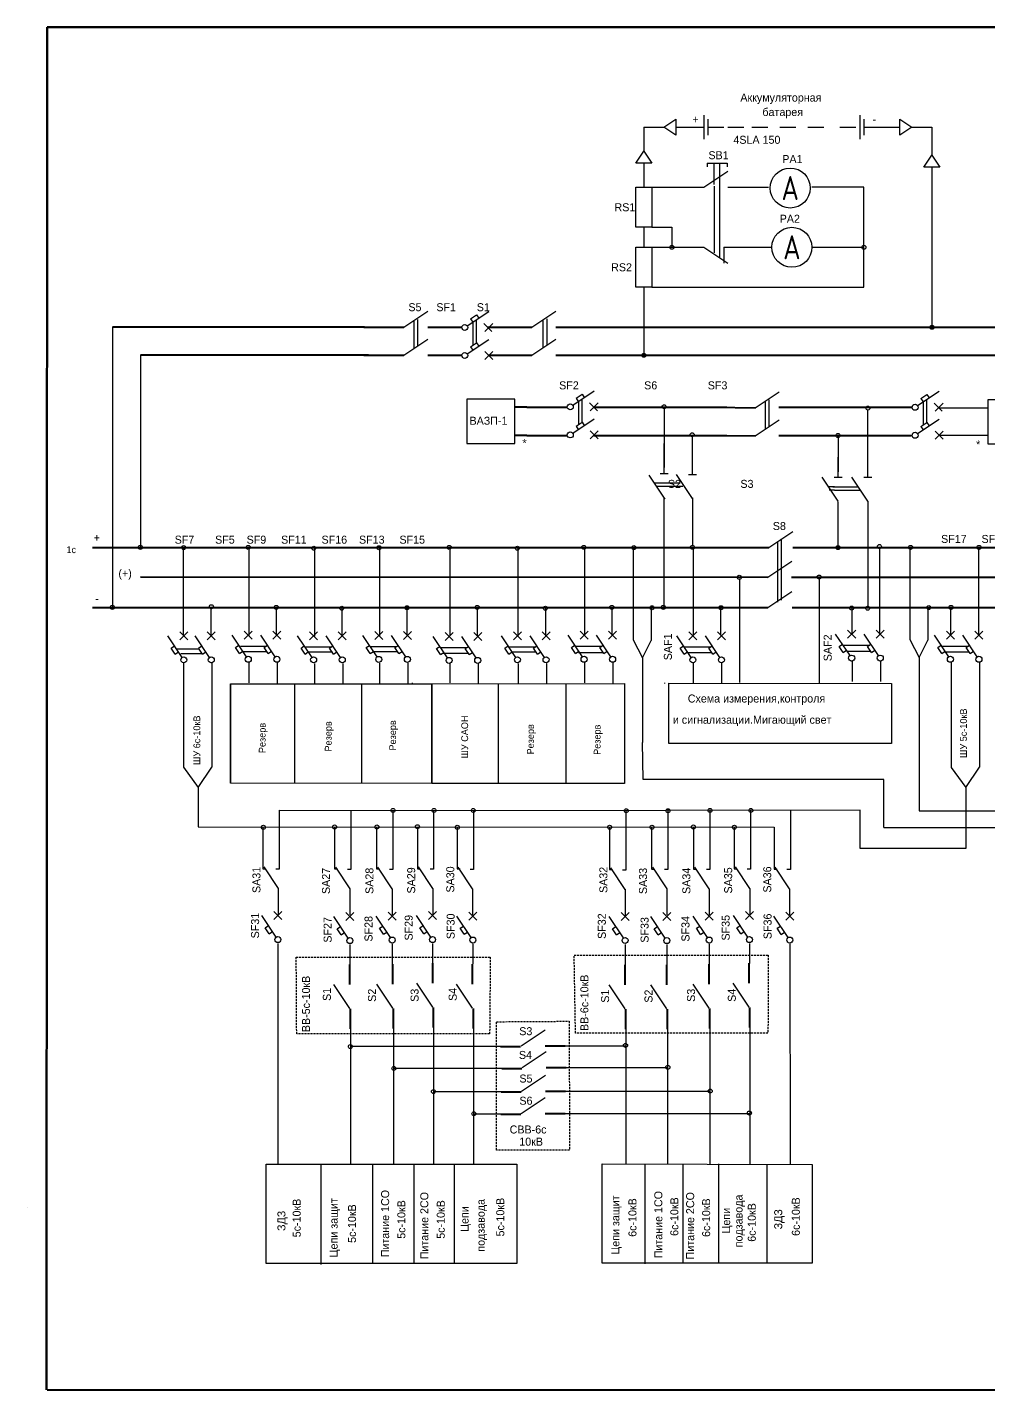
# Model space of a CAD drawing. Header units: millimetres. Extents: x 5 to 519, y 1 to 345.
# Drawn here: x 5 to 245.3, y 5 to 345.5 of the extents above; entities that cross this region are included whole.
import ezdxf
from ezdxf.enums import TextEntityAlignment as Align

# ---------------------------------------------------------------- set-up
doc = ezdxf.new("R2010")
doc.units = ezdxf.units.MM
doc.linetypes.add('DASHED', pattern=[0.75, 0.5, -0.25])
doc.layers.add('1', color=7, linetype='Continuous')
doc.styles.add('НАДПИСИ', font='gostw.shx')

msp = doc.modelspace()

# ---------------------------------------------------------------- linework, layer by layer
at = {"lineweight": 50}
for q in [(9.84, 5), (399, 345.49)]:
    msp.add_line((9.95, 345.49), q, dxfattribs=at)
at = {"lineweight": 30}
for p, q in [((174.13, 323.51), (174.13, 317.51)), ((213.13, 323.51), (213.13, 317.51)), ((159.13, 320.51), (164.13, 320.51)), ((159.13, 320.51), (159.13, 314.51)), ((167.13, 320.51), (174.13, 320.51)), ((175.13, 322.51), (175.13, 318.51)), ((175.13, 320.51), (179.13, 320.51)), ((180.13, 320.51), (184.13, 320.51)), ((186.13, 320.51), (190.13, 320.51)), ((193.13, 320.51), (197.13, 320.51)), ((200.13, 320.51), (204.13, 320.51)), ((208.13, 320.51), (212.13, 320.51)), ((214.13, 322.51), (214.13, 318.51)), ((214.13, 320.51), (222.13, 320.51)), ((222.13, 320.51), (223.13, 320.51)), ((226.13, 320.51), (231.13, 320.51)), ((231.13, 320.51), (231.13, 313.51)), ((159.13, 311.51), (159.13, 305.51)), ((174.95, 311.52), (179.95, 311.52)), ((174.95, 311.52), (174.95, 310.57)), ((176.7, 306.19), (176.7, 311.52)), ((178.05, 311.38), (178.05, 287.78)), ((179.95, 311.52), (179.95, 310.57)), ((231.13, 310.51), (231.13, 270.51)), ((174.13, 305.51), (180.13, 309.51)), ((157.13, 295.51), (157.13, 305.51)), ((157.13, 305.51), (161.13, 305.51)), ((161.13, 305.51), (161.13, 295.51)), ((161.13, 305.51), (174.13, 305.51)), ((176.69, 305.77), (176.69, 289.13)), ((180.13, 305.51), (190.27, 305.51)), ((214.13, 305.51), (201.13, 305.51)), ((214.13, 291.51), (214.13, 305.51)), ((214.13, 305.51), (214.13, 305.51)), ((161.13, 295.51), (157.13, 295.51)), ((159.13, 295.51), (159.13, 290.51)), ((161.13, 295.51), (166.13, 295.51)), ((166.13, 295.51), (166.13, 295.51)), ((166.13, 295.51), (166.13, 290.51)), ((157.13, 280.51), (157.13, 290.51)), ((157.13, 290.51), (161.13, 290.51)), ((161.13, 290.51), (161.13, 280.51)), ((161.13, 290.51), (174.13, 290.51)), ((174.13, 290.51), (180.13, 286.51)), ((179.13, 290.51), (179.13, 286.51)), ((179.13, 290.51), (185.13, 290.51)), ((185.13, 290.51), (191.13, 290.51)), ((201.13, 290.51), (214.13, 290.51)), ((214.13, 290.51), (214.13, 291.51)), ((214.13, 280.51), (214.13, 290.51)), ((161.13, 280.51), (157.13, 280.51)), ((159.13, 280.51), (159.13, 270.51)), ((161.13, 280.51), (214.13, 280.51)), ((214.13, 280.51), (214.13, 280.51)), ((99.13, 270.51), (105.13, 274.51)), ((102.56, 272.46), (102.56, 265.88)), ((131.13, 270.51), (137.13, 274.51)), ((134.88, 272.66), (134.88, 266.08)), ((26.27, 270.51), (26.27, 200.51)), ((101.59, 272.08), (101.59, 265.11)), ((116.37, 271.66), (116.37, 266.11)), ((117.25, 272.24), (117.25, 266.55)), ((133.91, 272.27), (133.91, 265.3)), ((159.13, 270.51), (159.13, 263.51)), ((99.13, 263.51), (105.13, 267.51)), ((131.13, 263.51), (137.13, 267.51)), ((33.27, 263.51), (33.27, 262.51)), ((33.27, 262.51), (33.27, 215.51)), ((143.62, 252.4), (143.62, 246.71)), ((186.95, 250.39), (192.95, 254.39)), ((190.38, 252.35), (190.38, 245.77)), ((229.81, 252.3), (229.81, 246.61)), ((142.75, 251.82), (142.75, 246.27)), ((164.19, 250.3), (164.19, 235.48)), ((171.86, 250.51), (181.86, 250.51)), ((189.41, 251.96), (189.41, 244.99)), ((215.11, 233.03), (215.11, 249.79)), ((228.94, 251.72), (228.94, 246.17)), ((232.82, 250.42), (245.14, 250.42)), ((186.95, 243.39), (192.95, 247.39)), ((171.29, 234.65), (171.29, 243.65)), ((171.86, 243.51), (181.86, 243.51)), ((207.68, 243.04), (207.68, 234.36)), ((232.9, 243.55), (245.14, 243.55)), ((164.19, 233.97), (164.19, 238.97)), ((171.29, 233.74), (171.29, 238.74)), ((207.68, 233.03), (207.68, 238.03)), ((161.87, 231.66), (168.24, 231.66)), ((162.29, 230.82), (168.88, 230.82)), ((206.76, 230.65), (205.48, 230.65)), ((206.76, 229.8), (205.48, 229.8)), ((206.33, 230.65), (212.71, 230.65)), ((206.76, 229.8), (213.35, 229.8)), ((164.09, 228.04), (164.09, 200.65)), ((171.3, 227.88), (171.3, 215.88)), ((207.62, 226.98), (207.62, 215.73)), ((215.11, 227.03), (215.11, 200.76)), ((190.35, 215.49), (196.35, 219.49)), ((44.01, 215.47), (44.01, 193.46)), ((60.38, 215.51), (60.38, 193.51)), ((76.77, 215.31), (76.77, 193.31)), ((93.05, 215.42), (93.05, 193.42)), ((110.61, 215.51), (110.61, 193.51)), ((127.65, 215.31), (127.65, 193.31)), ((144.26, 215.51), (144.26, 193.51)), ((156.48, 215.34), (156.48, 192.42)), ((171.42, 215.51), (171.42, 193.51)), ((192.5, 216.93), (192.5, 201.86)), ((193.46, 217.65), (193.46, 202.34)), ((218.09, 193.86), (218.09, 215.51)), ((225.64, 215.4), (225.64, 192.48)), ((242.77, 215.51), (242.77, 193.51)), ((190.11, 208.08), (196.11, 212.08)), ((183, 207.75), (183, 181.75)), ((202.93, 207.88), (202.93, 181.4)), ((190.11, 200.46), (196.11, 204.46)), ((50.96, 193.46), (50.96, 200.46)), ((67.33, 193.51), (67.33, 200.51)), ((83.72, 193.31), (83.72, 200.31)), ((100, 193.42), (100, 200.42)), ((117.56, 193.51), (117.56, 200.51)), ((134.59, 193.31), (134.59, 200.31)), ((151.21, 193.51), (151.21, 200.51)), ((160.97, 200.39), (160.97, 192.25)), ((178.37, 193.51), (178.37, 200.51)), ((211.15, 200.51), (211.15, 193.86)), ((230.13, 200.45), (230.13, 192.32)), ((235.83, 193.51), (235.83, 200.51)), ((58.28, 190.8), (64.73, 190.8)), ((90.9, 190.76), (97.36, 190.76)), ((142.21, 190.8), (148.67, 190.8)), ((156.48, 192.42), (158.8, 187.93)), ((158.8, 187.93), (160.97, 192.25)), ((209.11, 191.08), (215.57, 191.08)), ((225.64, 192.48), (227.97, 188)), ((227.97, 188), (230.13, 192.32)), ((233.78, 190.8), (240.24, 190.8)), ((42.41, 190.15), (47.88, 190.15)), ((43.4, 188.99), (48.75, 188.99)), ((58.85, 189.53), (64.83, 189.53)), ((74.62, 190.65), (81.08, 190.65)), ((75.19, 189.39), (81.33, 189.39)), ((91.47, 189.49), (97.6, 189.49)), ((108.49, 190.51), (114.95, 190.51)), ((109.06, 189.09), (115.34, 189.09)), ((125.57, 190.65), (132.03, 190.65)), ((126.14, 189.39), (132.13, 189.39)), ((142.78, 189.24), (148.77, 189.24)), ((158.8, 187.93), (158.8, 166.73)), ((169.41, 190.64), (175.87, 190.64)), ((170.02, 189.24), (176, 189.24)), ((209.87, 189.54), (215.85, 189.54)), ((227.97, 188), (227.97, 149.68)), ((234.35, 189.39), (240.48, 189.39)), ((44.03, 186.61), (44.03, 160.58)), ((51.12, 186.61), (51.12, 181.61)), ((60.4, 186.66), (60.4, 181.66)), ((67.49, 186.66), (67.49, 181.66)), ((76.79, 186.47), (76.79, 181.47)), ((83.87, 186.47), (83.87, 181.47)), ((93.07, 186.57), (93.07, 181.57)), ((100.15, 186.57), (100.15, 181.57)), ((110.63, 186.66), (110.63, 181.66)), ((117.72, 186.66), (117.72, 181.66)), ((127.67, 186.47), (127.67, 181.47)), ((134.75, 186.47), (134.75, 181.47)), ((144.28, 186.66), (144.28, 181.66)), ((151.37, 186.66), (151.37, 181.66)), ((171.44, 186.66), (171.44, 181.66)), ((178.53, 186.66), (178.53, 181.66)), ((211.17, 187.01), (211.17, 182.01)), ((218.25, 187.01), (218.25, 182.01)), ((235.92, 186.66), (235.92, 160.48)), ((243.01, 186.66), (243.01, 160.58)), ((51.12, 181.61), (51.12, 160.58)), ((55.83, 181.43), (55.83, 156.59)), ((67.49, 181.66), (67.49, 181.51)), ((71.82, 181.43), (71.82, 156.79)), ((83.87, 181.47), (83.87, 181.31)), ((88.58, 181.43), (88.58, 156.59)), ((100.15, 181.57), (100.15, 181.42)), ((101.22, 181.66), (101.22, 181.51)), ((106.11, 181.43), (106.11, 156.79)), ((117.72, 181.66), (117.72, 181.51)), ((122.67, 181.43), (122.67, 156.59)), ((134.75, 181.47), (134.75, 181.31)), ((139.62, 181.43), (139.62, 156.59)), ((151.37, 181.66), (151.37, 181.51)), ((164.25, 181.66), (164.25, 181.51)), ((218.25, 182.01), (218.25, 182.01)), ((158.93, 157.53), (158.8, 166.73)), ((44.03, 160.58), (47.72, 155.47)), ((47.72, 155.47), (51.12, 160.58)), ((235.92, 160.48), (239.64, 155.47)), ((239.64, 155.47), (243.01, 160.58)), ((219.1, 157.53), (158.93, 157.53)), ((219.1, 145.53), (219.1, 157.53)), ((47.72, 155.47), (47.71, 145.65)), ((239.64, 155.47), (239.64, 140.26)), ((67.98, 149.83), (67.98, 135.07)), ((67.98, 149.83), (164.82, 149.75)), ((106.57, 149.83), (106.57, 135.07)), ((213.2, 149.83), (164.82, 149.75)), ((185.8, 149.83), (185.8, 135.06)), ((213.2, 140.26), (213.2, 149.83)), ((85.89, 149.76), (85.89, 135)), ((96.39, 149.75), (96.39, 134.99)), ((116.52, 149.75), (116.52, 134.99)), ((154.63, 149.61), (154.63, 134.85)), ((165.11, 149.75), (165.11, 134.99)), ((175.62, 149.75), (175.62, 134.98)), ((195.75, 149.75), (195.75, 134.99)), ((227.97, 149.68), (356.68, 149.68)), ((47.71, 145.65), (191.69, 145.57)), ((63.92, 145.66), (63.92, 135.22)), ((81.83, 145.58), (81.83, 135.14)), ((92.34, 145.58), (92.34, 135.14)), ((102.51, 145.66), (102.51, 135.22)), ((112.46, 145.58), (112.46, 135.14)), ((150.58, 145.44), (150.58, 135)), ((161.06, 145.57), (161.06, 135.14)), ((171.57, 145.57), (171.57, 135.13)), ((181.74, 145.65), (181.74, 135.21)), ((191.69, 145.57), (191.69, 135.13)), ((219.1, 145.53), (352.63, 145.53)), ((239.64, 140.26), (213.2, 140.26)), ((63.92, 135.22), (64.65, 135.22)), ((67.97, 135.07), (67.13, 135.07)), ((81.83, 135.14), (82.57, 135.14)), ((85.88, 134.99), (85.04, 134.99)), ((92.34, 135.14), (93.07, 135.14)), ((96.39, 134.99), (95.55, 134.99)), ((102.51, 135.22), (103.25, 135.22)), ((106.57, 135.07), (105.72, 135.07)), ((112.46, 135.14), (113.2, 135.14)), ((116.52, 134.99), (115.67, 134.99)), ((150.58, 135), (151.31, 135)), ((154.63, 134.85), (153.79, 134.85)), ((161.06, 135.13), (161.79, 135.13)), ((165.11, 134.99), (164.27, 134.99)), ((171.57, 135.13), (172.3, 135.13)), ((175.62, 134.98), (174.78, 134.98)), ((181.74, 135.21), (182.48, 135.21)), ((185.8, 135.06), (184.95, 135.06)), ((191.69, 135.13), (192.43, 135.13)), ((195.75, 134.98), (194.9, 134.98)), ((67.76, 130.29), (67.76, 123.76)), ((85.67, 130.22), (85.67, 123.68)), ((96.18, 130.21), (96.18, 123.68)), ((106.36, 130.29), (106.36, 123.76)), ((116.31, 130.21), (116.31, 123.68)), ((154.42, 130.07), (154.42, 123.54)), ((164.9, 130.21), (164.9, 123.67)), ((175.41, 130.21), (175.41, 123.67)), ((185.59, 130.29), (185.59, 123.75)), ((195.54, 130.21), (195.54, 123.67)), ((67.66, 116.53), (67.66, 61.35)), ((85.67, 116.28), (85.67, 111.28)), ((96.25, 116.4), (96.25, 111.4)), ((106.33, 116.53), (106.33, 111.53)), ((116.4, 116.4), (116.4, 111.4)), ((154.46, 116.31), (154.46, 111.31)), ((164.9, 116.27), (164.9, 111.27)), ((175.48, 116.4), (175.48, 111.4)), ((185.56, 116.52), (185.56, 111.52)), ((195.63, 116.4), (195.69, 61.47)), ((85.65, 100.31), (81.65, 106.31)), ((96.4, 100.39), (92.4, 106.39)), ((106.37, 100.62), (102.37, 106.62)), ((116.33, 100.39), (112.33, 106.39)), ((154.43, 100.17), (150.43, 106.17)), ((164.84, 100.17), (160.84, 106.17)), ((175.47, 100.39), (171.47, 106.39)), ((185.44, 100.62), (181.44, 106.62)), ((106.55, 95.52), (106.55, 61.35)), ((185.62, 95.52), (185.62, 61.47)), ((85.83, 95.22), (85.83, 61.35)), ((96.58, 95.3), (96.58, 61.35)), ((116.51, 95.3), (116.51, 61.35)), ((128.42, 90.94), (134.42, 94.94)), ((154.61, 95.08), (154.61, 61.47)), ((165.02, 95.08), (165.02, 61.47)), ((175.65, 95.3), (175.65, 61.47)), ((123.32, 90.76), (85.83, 90.76)), ((128.7, 85.5), (134.7, 89.5)), ((139.42, 90.94), (154.61, 90.94)), ((123.6, 85.32), (96.58, 85.32)), ((139.7, 85.5), (165.02, 85.5)), ((128.56, 79.6), (134.56, 83.6)), ((123.47, 79.42), (106.55, 79.42)), ((139.56, 79.6), (175.65, 79.6)), ((128.45, 74.06), (134.45, 78.06)), ((123.36, 73.88), (116.51, 73.88)), ((139.45, 74.06), (185.62, 74.06)), ((91.26, 61.35), (91.26, 36.51)), ((168.85, 61.44), (168.85, 36.8)), ((177.78, 61.47), (177.78, 36.63)), ((78.38, 61.15), (78.38, 36.32)), ((101.6, 61.15), (101.6, 36.51)), ((111.74, 61.21), (111.74, 36.56)), ((159.41, 61.28), (159.41, 36.44)), ((189.89, 61.28), (189.89, 36.63))]:
    msp.add_line(p, q, dxfattribs=at)
at = {"lineweight": 30, "ltscale": 5}
for p, q in [((169.13, 305.51), (174.13, 305.51)), ((169.13, 290.51), (174.13, 290.51)), ((114.99, 270.89), (120.37, 274.47)), ((115.81, 272.63), (117.3, 273.63)), ((115.81, 272.63), (116.37, 271.8)), ((117.3, 273.63), (117.86, 272.8)), ((119.15, 271.47), (121.15, 269.47)), ((121.37, 271.47), (119.37, 269.47)), ((114.99, 263.88), (120.37, 267.47)), ((115.81, 265.63), (117.3, 266.63)), ((115.81, 265.63), (116.37, 264.8)), ((117.3, 266.63), (117.86, 265.8)), ((121.37, 264.47), (119.37, 262.47)), ((119.37, 264.47), (121.37, 262.47)), ((141.36, 251.04), (146.74, 254.63)), ((142.18, 252.79), (143.68, 253.79)), ((142.18, 252.79), (142.74, 251.96)), ((143.68, 253.79), (144.24, 252.96)), ((227.56, 250.95), (232.93, 254.53)), ((228.37, 252.69), (229.87, 253.69)), ((228.37, 252.69), (228.93, 251.86)), ((229.87, 253.69), (230.43, 252.86)), ((145.52, 251.63), (147.52, 249.63)), ((147.74, 251.63), (145.74, 249.63)), ((231.71, 251.53), (233.71, 249.53)), ((233.93, 251.53), (231.93, 249.53)), ((141.36, 244.04), (146.74, 247.62)), ((142.18, 245.79), (143.68, 246.78)), ((142.18, 245.79), (142.74, 244.96)), ((143.68, 246.78), (144.24, 245.95)), ((227.56, 243.94), (232.93, 247.53)), ((228.37, 245.69), (229.87, 246.69)), ((228.37, 245.69), (228.93, 244.86)), ((229.87, 246.69), (230.43, 245.86)), ((134.86, 243.51), (139.86, 243.51)), ((147.74, 244.62), (145.74, 242.62)), ((145.74, 244.62), (147.74, 242.62)), ((221.13, 243.51), (226.13, 243.51)), ((233.93, 244.53), (231.93, 242.53)), ((231.93, 244.53), (233.93, 242.53)), ((164.43, 227.56), (160.43, 233.56)), ((171.29, 227.74), (167.29, 233.74)), ((207.68, 227.03), (203.68, 233.03)), ((215.11, 227.03), (211.11, 233.03)), ((43.14, 194.4), (45.14, 192.4)), ((43.14, 192.4), (45.14, 194.4)), ((50, 194.4), (52, 192.4)), ((50, 192.4), (52, 194.4)), ((59.24, 194.55), (61.24, 192.55)), ((59.24, 192.55), (61.24, 194.55)), ((66.39, 194.55), (68.39, 192.55)), ((66.39, 192.55), (68.39, 194.55)), ((75.59, 194.41), (77.59, 192.41)), ((75.59, 192.41), (77.59, 194.41)), ((82.74, 194.41), (84.74, 192.41)), ((82.74, 192.41), (84.74, 194.41)), ((91.87, 194.51), (93.87, 192.51)), ((91.87, 192.51), (93.87, 194.51)), ((99.02, 194.51), (101.02, 192.51)), ((99.02, 192.51), (101.02, 194.51)), ((109.46, 194.26), (111.46, 192.26)), ((109.46, 192.26), (111.46, 194.26)), ((116.6, 194.26), (118.6, 192.26)), ((116.6, 192.26), (118.6, 194.26)), ((126.54, 194.41), (128.54, 192.41)), ((126.54, 192.41), (128.54, 194.41)), ((133.68, 194.41), (135.68, 192.41)), ((133.68, 192.41), (135.68, 194.41)), ((143.18, 194.55), (145.18, 192.55)), ((143.18, 192.55), (145.18, 194.55)), ((150.32, 194.55), (152.32, 192.55)), ((150.32, 192.55), (152.32, 194.55)), ((170.37, 194.4), (172.37, 192.4)), ((170.37, 192.4), (172.37, 194.4)), ((177.52, 194.4), (179.52, 192.4)), ((177.52, 192.4), (179.52, 194.4)), ((210.07, 194.84), (212.07, 192.84)), ((210.07, 192.84), (212.07, 194.84)), ((217.22, 194.84), (219.22, 192.84)), ((217.22, 192.84), (219.22, 194.84)), ((234.75, 194.55), (236.75, 192.55)), ((234.75, 192.55), (236.75, 194.55)), ((241.89, 194.55), (243.89, 192.55)), ((241.89, 192.55), (243.89, 194.55)), ((43.72, 188.03), (40.14, 193.4)), ((40.98, 190.34), (41.81, 190.9)), ((50.59, 188.03), (47, 193.4)), ((47.84, 190.34), (48.67, 190.9)), ((59.83, 188.18), (56.24, 193.55)), ((57.08, 190.49), (57.91, 191.05)), ((66.97, 188.18), (63.39, 193.55)), ((64.23, 190.49), (65.06, 191.05)), ((76.18, 188.03), (72.59, 193.41)), ((73.43, 190.35), (74.26, 190.91)), ((83.32, 188.03), (79.74, 193.41)), ((80.58, 190.35), (81.41, 190.91)), ((92.45, 188.14), (88.87, 193.51)), ((89.71, 190.45), (90.54, 191.01)), ((99.6, 188.14), (96.02, 193.51)), ((96.86, 190.45), (97.68, 191.01)), ((110.04, 187.89), (106.46, 193.26)), ((107.3, 190.2), (108.13, 190.76)), ((117.19, 187.89), (113.6, 193.26)), ((114.44, 190.2), (115.27, 190.76)), ((127.12, 188.03), (123.54, 193.41)), ((124.38, 190.35), (125.21, 190.91)), ((134.27, 188.03), (130.68, 193.41)), ((131.52, 190.35), (132.35, 190.91)), ((143.76, 188.18), (140.18, 193.55)), ((141.02, 190.49), (141.85, 191.05)), ((150.91, 188.18), (147.32, 193.55)), ((148.16, 190.49), (148.99, 191.05)), ((170.96, 188.02), (167.37, 193.4)), ((168.21, 190.34), (169.04, 190.9)), ((178.1, 188.02), (174.52, 193.4)), ((175.36, 190.34), (176.19, 190.9)), ((210.66, 188.46), (207.07, 193.84)), ((207.91, 190.77), (208.74, 191.33)), ((208.91, 189.28), (207.91, 190.77)), ((217.8, 188.46), (214.22, 193.84)), ((215.06, 190.77), (215.89, 191.33)), ((216.06, 189.28), (215.06, 190.77)), ((235.33, 188.18), (231.75, 193.55)), ((232.59, 190.49), (233.42, 191.05)), ((242.48, 188.18), (238.89, 193.55)), ((239.73, 190.49), (240.56, 191.05)), ((41.98, 188.84), (40.98, 190.34)), ((41.98, 188.84), (42.81, 189.4)), ((48.84, 188.84), (47.84, 190.34)), ((48.84, 188.84), (49.67, 189.4)), ((58.08, 189), (57.08, 190.49)), ((58.08, 189), (58.91, 189.55)), ((65.23, 189), (64.23, 190.49)), ((65.23, 189), (66.05, 189.55)), ((74.43, 188.85), (73.43, 190.35)), ((74.43, 188.85), (75.26, 189.41)), ((81.57, 188.85), (80.58, 190.35)), ((81.57, 188.85), (82.4, 189.41)), ((90.71, 188.95), (89.71, 190.45)), ((90.71, 188.95), (91.54, 189.51)), ((97.85, 188.95), (96.86, 190.45)), ((97.85, 188.95), (98.68, 189.51)), ((108.3, 188.7), (107.3, 190.2)), ((108.3, 188.7), (109.12, 189.26)), ((115.44, 188.7), (114.44, 190.2)), ((115.44, 188.7), (116.27, 189.26)), ((125.37, 188.85), (124.38, 190.35)), ((125.37, 188.85), (126.2, 189.41)), ((132.52, 188.85), (131.52, 190.35)), ((132.52, 188.85), (133.35, 189.41)), ((142.02, 189), (141.02, 190.49)), ((142.02, 189), (142.85, 189.55)), ((149.16, 189), (148.16, 190.49)), ((149.16, 189), (149.99, 189.55)), ((169.21, 188.84), (168.21, 190.34)), ((169.21, 188.84), (170.04, 189.4)), ((176.36, 188.84), (175.36, 190.34)), ((176.36, 188.84), (177.19, 189.4)), ((208.91, 189.28), (209.74, 189.84)), ((216.06, 189.28), (216.89, 189.84)), ((233.58, 189), (232.59, 190.49)), ((233.58, 189), (234.41, 189.55)), ((240.73, 189), (239.73, 190.49)), ((240.73, 189), (241.56, 189.55)), ((67.79, 130.27), (64.2, 135.65)), ((85.7, 130.2), (82.11, 135.57)), ((96.21, 130.19), (92.62, 135.57)), ((106.38, 130.27), (102.8, 135.65)), ((116.33, 130.19), (112.75, 135.57)), ((154.44, 130.05), (150.86, 135.43)), ((164.92, 130.19), (161.34, 135.57)), ((175.43, 130.19), (171.85, 135.56)), ((185.61, 130.27), (182.03, 135.64)), ((195.56, 130.19), (191.98, 135.56)), ((67.22, 118.13), (63.64, 123.5)), ((66.64, 124.5), (68.64, 122.5)), ((66.64, 122.5), (68.64, 124.5)), ((85.23, 117.87), (81.64, 123.25)), ((84.64, 124.25), (86.64, 122.25)), ((84.64, 122.25), (86.64, 124.25)), ((95.81, 118), (92.23, 123.38)), ((95.23, 124.38), (97.23, 122.38)), ((95.23, 122.38), (97.23, 124.38)), ((105.89, 118.13), (102.3, 123.5)), ((105.3, 124.5), (107.3, 122.5)), ((105.3, 122.5), (107.3, 124.5)), ((115.96, 118), (112.38, 123.38)), ((115.38, 124.38), (117.38, 122.38)), ((115.38, 122.38), (117.38, 124.38)), ((154.02, 117.91), (150.44, 123.28)), ((153.44, 124.28), (155.44, 122.28)), ((153.44, 122.28), (155.44, 124.28)), ((164.46, 117.87), (160.87, 123.24)), ((163.87, 124.24), (165.87, 122.24)), ((163.87, 122.24), (165.87, 124.24)), ((175.04, 117.99), (171.46, 123.37)), ((174.46, 124.37), (176.46, 122.37)), ((174.46, 122.37), (176.46, 124.37)), ((185.12, 118.12), (181.53, 123.5)), ((184.53, 124.5), (186.53, 122.5)), ((184.53, 122.5), (186.53, 124.5)), ((195.19, 117.99), (191.61, 123.37)), ((194.61, 124.37), (196.61, 122.37)), ((194.61, 122.37), (196.61, 124.37)), ((64.48, 120.44), (65.31, 121)), ((65.48, 118.94), (64.48, 120.44)), ((65.48, 118.94), (66.31, 119.5)), ((82.48, 120.19), (83.31, 120.75)), ((83.48, 118.69), (82.48, 120.19)), ((83.48, 118.69), (84.31, 119.25)), ((93.07, 120.31), (93.9, 120.87)), ((94.07, 118.82), (93.07, 120.31)), ((94.07, 118.82), (94.9, 119.38)), ((103.14, 120.44), (103.97, 121)), ((104.14, 118.94), (103.14, 120.44)), ((104.14, 118.94), (104.97, 119.5)), ((113.22, 120.31), (114.05, 120.87)), ((114.22, 118.82), (113.22, 120.31)), ((114.22, 118.82), (115.05, 119.38)), ((151.28, 120.22), (152.11, 120.78)), ((152.27, 118.72), (151.28, 120.22)), ((152.27, 118.72), (153.1, 119.28)), ((161.71, 120.18), (162.54, 120.74)), ((162.71, 118.68), (161.71, 120.18)), ((162.71, 118.68), (163.54, 119.24)), ((172.3, 120.31), (173.13, 120.87)), ((173.29, 118.81), (172.3, 120.31)), ((173.29, 118.81), (174.12, 119.37)), ((182.37, 120.44), (183.2, 120.99)), ((183.37, 118.94), (182.37, 120.44)), ((183.37, 118.94), (184.2, 119.5)), ((192.45, 120.31), (193.28, 120.87)), ((193.44, 118.81), (192.45, 120.31)), ((193.44, 118.81), (194.27, 119.37))]:
    msp.add_line(p, q, dxfattribs=at)
at = {"lineweight": 40}
for p, q in [((89.27, 270.51), (26.27, 270.51)), ((89.13, 270.51), (99.13, 270.51)), ((105.13, 270.51), (113.6, 270.51)), ((120.13, 270.51), (129.13, 270.51)), ((137.13, 270.51), (142.13, 270.51)), ((142.13, 270.51), (244.13, 270.51)), ((243.13, 270.51), (253.13, 270.51)), ((90.27, 263.51), (33.27, 263.51)), ((89.13, 263.51), (99.13, 263.51)), ((105.13, 263.51), (113.74, 263.51)), ((120.13, 263.51), (129.13, 263.51)), ((137.13, 263.51), (142.13, 263.51)), ((142.13, 263.51), (244.13, 263.51)), ((243.13, 263.51), (253.13, 263.51)), ((129.86, 250.51), (126.86, 250.51)), ((129.86, 250.51), (139.86, 250.51)), ((146.65, 250.51), (179.86, 250.51)), ((192.86, 250.51), (224.86, 250.51)), ((129.86, 243.51), (126.86, 243.51)), ((129.86, 243.51), (139.86, 243.51)), ((146.65, 243.51), (179.86, 243.51)), ((192.86, 243.51), (225.86, 243.51)), ((21.27, 215.51), (190.35, 215.49)), ((196.4, 215.45), (386.27, 215.49)), ((33.29, 208.11), (190.11, 208.08)), ((196.05, 208.08), (372.83, 208.08)), ((21.27, 200.51), (190.13, 200.48)), ((196.17, 200.48), (385.01, 200.43)), ((85.65, 106.31), (85.65, 111.31)), ((96.4, 106.39), (96.4, 111.39)), ((106.37, 106.62), (106.37, 111.62)), ((116.33, 106.39), (116.33, 111.39)), ((154.43, 106.17), (154.43, 111.17)), ((164.84, 106.17), (164.84, 111.17)), ((175.47, 106.39), (175.47, 111.39)), ((185.44, 106.62), (185.44, 111.62)), ((85.83, 95.22), (85.83, 100.22)), ((96.58, 95.3), (96.58, 100.3)), ((106.55, 95.52), (106.55, 100.52)), ((116.51, 95.3), (116.51, 100.3)), ((154.61, 95.08), (154.61, 100.08)), ((165.02, 95.08), (165.02, 100.08)), ((175.65, 95.3), (175.65, 100.3)), ((185.62, 95.52), (185.62, 100.52)), ((123.32, 90.76), (128.32, 90.76)), ((134.42, 90.94), (139.42, 90.94)), ((123.6, 85.32), (128.6, 85.32)), ((134.7, 85.5), (139.7, 85.5)), ((123.47, 79.42), (128.47, 79.42)), ((134.56, 79.6), (139.56, 79.6)), ((123.36, 73.88), (128.36, 73.88)), ((134.45, 74.06), (139.45, 74.06)), ((9.95, 5), (518.72, 5))]:
    msp.add_line(p, q, dxfattribs=at)
at = {"lineweight": 40, "ltscale": 5}
for p, q in [((94.13, 270.51), (99.13, 270.51)), ((126.13, 270.51), (131.13, 270.51)), ((94.13, 263.51), (99.13, 263.51)), ((126.13, 263.51), (131.13, 263.51)), ((134.86, 250.51), (139.86, 250.51)), ((176.86, 250.51), (186.95, 250.39)), ((221.13, 250.51), (226.13, 250.51)), ((176.86, 243.51), (186.95, 243.39))]:
    msp.add_line(p, q, dxfattribs=at)
for p, q in [((164.19, 236.45), (164.19, 241.45)), ((5, 50.51), (5, 50.51)), ((5, 50.51), (5, 50.51))]:
    msp.add_line(p, q)
at = {"lineweight": 30, "ltscale": 5}
for points in [[(167.13, 322.51), (167.13, 318.51), (164.13, 320.51), (167.13, 322.51)], [(223.13, 318.51), (223.13, 322.51), (226.13, 320.51), (223.13, 318.51)], [(161.13, 311.51), (157.13, 311.51), (159.13, 314.51), (161.13, 311.51)], [(233.13, 310.51), (229.13, 310.51), (231.13, 313.51), (233.13, 310.51)]]:
    msp.add_lwpolyline(points, dxfattribs=at)
at = {"lineweight": 30}
for points in [[(126.86, 252.51), (114.86, 252.51), (114.86, 241.51), (126.86, 241.51)], [(257.13, 252.35), (245.13, 252.35), (245.13, 241.35), (257.13, 241.35)], [(55.83, 181.43), (106.11, 181.43), (106.11, 156.51), (55.83, 156.59)], [(106.11, 181.43), (154.27, 181.51), (154.27, 156.51), (106.11, 156.51)], [(165.41, 181.57), (221.01, 181.51), (221.01, 166.51), (165.41, 166.51)], [(64.75, 61.35), (127.35, 61.35), (127.35, 36.51), (64.75, 36.51)], [(148.68, 61.47), (201.18, 61.33), (201.18, 36.63), (148.68, 36.63)]]:
    msp.add_lwpolyline(points, close=True, dxfattribs=at)
at = {"linetype": 'DASHED', "lineweight": 30}
for points in [[(72.24, 113.07), (120.74, 113.07), (120.58, 93.94), (72.35, 93.94)], [(141.71, 113.59), (190.22, 113.59), (190.15, 94.08), (142.04, 94.08)], [(122.28, 96.97), (140.48, 97.09), (140.52, 64.9), (122.29, 64.9)]]:
    msp.add_lwpolyline(points, close=True, dxfattribs=at)
at = {"lineweight": 30}
for centre, radius in [((195.71, 305.31), 5), ((196.13, 290.51), 5), ((166.13, 290.51), 0.5), ((214.13, 290.51), 0.5), ((114.37, 270.47), 0.75), ((231.13, 270.51), 0.5), ((114.37, 263.47), 0.75), ((159.13, 263.51), 0.5), ((140.74, 250.63), 0.75), ((164.2, 250.65), 0.5), ((215.13, 250.32), 0.5), ((226.93, 250.53), 0.75), ((140.74, 243.62), 0.75), ((171.2, 243.65), 0.5), ((207.66, 243.47), 0.5), ((226.93, 243.53), 0.75), ((33.27, 215.51), 0.5), ((44.08, 215.47), 0.5), ((60.24, 215.51), 0.5), ((76.63, 215.31), 0.5), ((92.91, 215.42), 0.5), ((110.47, 215.51), 0.5), ((127.51, 215.31), 0.5), ((144.12, 215.51), 0.5), ((156.63, 215.45), 0.5), ((171.28, 215.51), 0.5), ((207.66, 215.46), 0.5), ((218.02, 215.73), 0.5), ((225.79, 215.51), 0.5), ((242.91, 215.51), 0.5), ((182.99, 208.04), 0.5), ((202.94, 208.09), 0.5), ((26.27, 200.51), 0.5), ((51.02, 200.69), 0.5), ((67.24, 200.51), 0.5), ((99.91, 200.42), 0.5), ((117.47, 200.51), 0.5), ((151.12, 200.51), 0.5), ((161.18, 200.41), 0.5), ((164.01, 200.51), 0.5), ((178.4, 200.44), 0.5), ((230.34, 200.48), 0.5), ((235.91, 200.51), 0.5), ((83.63, 200.31), 0.5), ((134.51, 200.31), 0.5), ((211.09, 200.33), 0.5), ((215.05, 200.31), 0.5), ((44.14, 187.4), 0.75), ((51, 187.4), 0.75), ((60.24, 187.55), 0.75), ((67.39, 187.55), 0.75), ((76.59, 187.41), 0.75), ((83.74, 187.41), 0.75), ((92.87, 187.51), 0.75), ((100.02, 187.51), 0.75), ((110.46, 187.26), 0.75), ((117.6, 187.26), 0.75), ((127.54, 187.41), 0.75), ((134.68, 187.41), 0.75), ((144.18, 187.55), 0.75), ((151.32, 187.55), 0.75), ((171.37, 187.4), 0.75), ((178.52, 187.4), 0.75), ((211.07, 187.84), 0.75), ((218.22, 187.84), 0.75), ((235.75, 187.55), 0.75), ((242.89, 187.55), 0.75), ((96.44, 149.76), 0.5), ((106.66, 149.76), 0.5), ((116.48, 149.76), 0.5), ((154.71, 149.69), 0.5), ((165.15, 149.69), 0.5), ((175.65, 149.76), 0.5), ((185.87, 149.76), 0.5), ((64.03, 145.57), 0.5), ((81.82, 145.64), 0.5), ((92.39, 145.64), 0.5), ((102.54, 145.71), 0.5), ((112.5, 145.57), 0.5), ((150.57, 145.58), 0.5), ((161.16, 145.58), 0.5), ((171.52, 145.65), 0.5), ((181.75, 145.58), 0.5), ((67.64, 117.5), 0.75), ((85.64, 117.25), 0.75), ((96.23, 117.38), 0.75), ((106.3, 117.5), 0.75), ((116.38, 117.38), 0.75), ((154.44, 117.28), 0.75), ((164.87, 117.24), 0.75), ((175.46, 117.37), 0.75), ((185.53, 117.5), 0.75), ((195.61, 117.37), 0.75), ((85.77, 90.77), 0.5), ((154.54, 91.05), 0.5), ((96.64, 85.29), 0.5), ((165.12, 85.57), 0.5), ((106.54, 79.53), 0.5), ((175.7, 79.62), 0.5), ((116.64, 73.96), 0.5), ((185.5, 74.15), 0.5)]:
    msp.add_circle(centre, radius, dxfattribs=at)
at = {"layer": '1', "lineweight": 30}
for p, q in [((163.19, 233.97), (165.19, 233.97)), ((170.29, 233.74), (172.29, 233.74)), ((206.68, 233.03), (208.68, 233.03)), ((214.11, 233.03), (216.11, 233.03))]:
    msp.add_line(p, q, dxfattribs=at)

# ---------------------------------------------------------------- texts
at = {"lineweight": 30}
for s, height, p in [('Аккумуляторная', 2, (183.25, 326.92)), ('+', 2, (171.27, 321.51)), ('-', 2, (216.27, 321.51)), ('4SLA 150', 2, (181.51, 316.37)), ('SВ1', 2, (175.27, 312.51)), ('РА1', 2, (193.73, 311.55)), ('RS1', 2, (151.79, 299.51)), ('РА2', 2, (193.08, 296.64)), ('RS2', 2, (150.95, 284.51)), ('S5     SF1       S1', 2, (100.27, 274.53)), ('SF2                      S6                 SF3', 2, (137.95, 255)), ('ВАЗП-1', 2, (115.55, 246.16)), ('*', 2, (128.77, 240.59)), ('*', 2, (242.17, 240.26)), ('    S2                    S3', 2, (162.16, 230.38)), ('S8', 2, (191.36, 219.85)), ('+', 2, (21.61, 216.95)), ('SF7       SF5    SF9     SF11     SF16    SF13     SF15', 2, (41.85, 216.44)), ('SF17     SF8      SF10    SF12    SF14     SF18     SF6       SF19', 2, (233.42, 216.62)), ('1с', 1.7, (14.81, 214.08)), ('(+)', 2, (27.79, 208.04)), ('-', 2, (21.96, 201.7)), ('Схема измерения,контроля', 2, (170.11, 176.74)), ('и сигнализации.Мигающий свет', 2, (166.38, 171.44)), ('S3', 2, (127.98, 93.6)), ('S4', 2, (127.9, 87.67)), ('S5', 2, (128.01, 81.77)), ('S6', 2, (128.02, 76.23)), ('СВВ-6с', 2, (125.58, 69.04)), ('10кВ', 2, (127.99, 66))]:
    msp.add_text(s, height=height, dxfattribs=at).set_placement(p)
at = {"lineweight": 30, "style": 'НАДПИСИ'}
for p in [(195.71, 302.31), (196.13, 287.51)]:
    msp.add_text('А', height=6, dxfattribs=at).set_placement(p, align=Align.CENTER)
at = {"lineweight": 30}
for s, height, p in [('SАF1', 2, (166.13, 187.3)), ('SАF2', 2, (206.07, 187.06)), ('ШУ 5с-10кВ', 1.7, (239.87, 162.89)), ('ШУ 6с-10кВ', 1.7, (48.24, 161.14)), ('Резерв', 1.7, (64.57, 164.1)), ('Резерв', 1.7, (81.08, 164.5)), ('Резерв', 1.7, (97.18, 164.75)), ('ШУ САОН', 1.7, (115.2, 162.77)), ('Резерв', 1.7, (131.63, 163.77)), ('Резерв', 1.7, (148.3, 163.66)), ('SА31', 2, (63.29, 129.13)), ('SА27', 2, (80.68, 128.88)), ('SА28', 2, (91.53, 128.91)), ('SА29', 2, (101.97, 129.02)), ('SА30', 2, (111.74, 129.25)), ('SА32', 2, (150.01, 129.14)), ('SА33', 2, (159.91, 128.87)), ('SА34', 2, (170.75, 128.9)), ('SА35', 2, (181.2, 129.02)), ('SА36', 2, (190.97, 129.24)), ('SF31', 2, (62.95, 117.8)), ('SF27', 2, (81.08, 116.73)), ('SF28', 2, (91.3, 117)), ('SF29', 2, (101.34, 117.26)), ('SF30', 2, (111.83, 117.62)), ('SF32', 2, (149.62, 117.66)), ('SF33', 2, (160.31, 116.72)), ('SF34', 2, (170.53, 116.99)), ('SF35', 2, (180.57, 117.26)), ('SF36', 2, (191.05, 117.61)), ('ВВ-5с-10кВ', 2, (75.67, 94.36)), ('ВВ-6с-10кВ', 2, (145.26, 94.65)), ('S1', 2, (80.89, 102.16)), ('S2', 2, (92.18, 101.94)), ('S3', 2, (102.82, 101.94)), ('S4', 2, (112.34, 102.16)), ('S1', 2, (150.43, 101.72)), ('S2', 2, (161.29, 101.72)), ('S3', 2, (171.92, 101.94)), ('S4', 2, (182.11, 101.94)), ('Питание 1СО', 2, (95.45, 38.11)), ('Питание 1СО', 2, (163.74, 37.84)), ('5с-10кВ', 2, (73.35, 43.1)), ('Цепи защит', 2, (82.58, 38.08)), ('5с-10кВ', 2, (87.17, 41.7)), ('5с-10кВ', 2, (99.51, 42.73)), ('Питание 2СО', 2, (105.25, 37.59)), ('5с-10кВ', 2, (109.36, 42.73)), ('подзавода', 2, (119.34, 39.5)), ('5с-10кВ', 2, (124.24, 43.32)), ('Цепи защит', 2, (153.01, 38.76)), ('6с-10кВ', 2, (157.27, 43.22)), ('6с-10кВ', 2, (167.74, 43.45)), ('Питание 2СО', 2, (171.7, 37.57)), ('6с-10кВ', 2, (175.7, 43.18)), ('подзавода', 2, (183.79, 40.61)), ('6с-10кВ', 2, (187.1, 41.99)), ('6с-10кВ', 2, (198.11, 43.45)), ('ЗДЗ', 2, (69.53, 44.68)), ('Цепи', 2, (115.31, 44.45)), ('Цепи ', 2, (180.7, 44.05)), ('ЗДЗ', 2, (193.71, 45.07))]:
    msp.add_text(s, height=height, rotation=90, dxfattribs=at).set_placement(p)
at = {"lineweight": 30, "insert": (188.02, 325.3), "char_height": 2, "width": 16.1, "attachment_point": 1}
msp.add_mtext(' батарея', dxfattribs=at)

doc.saveas('drawing.dxf')
